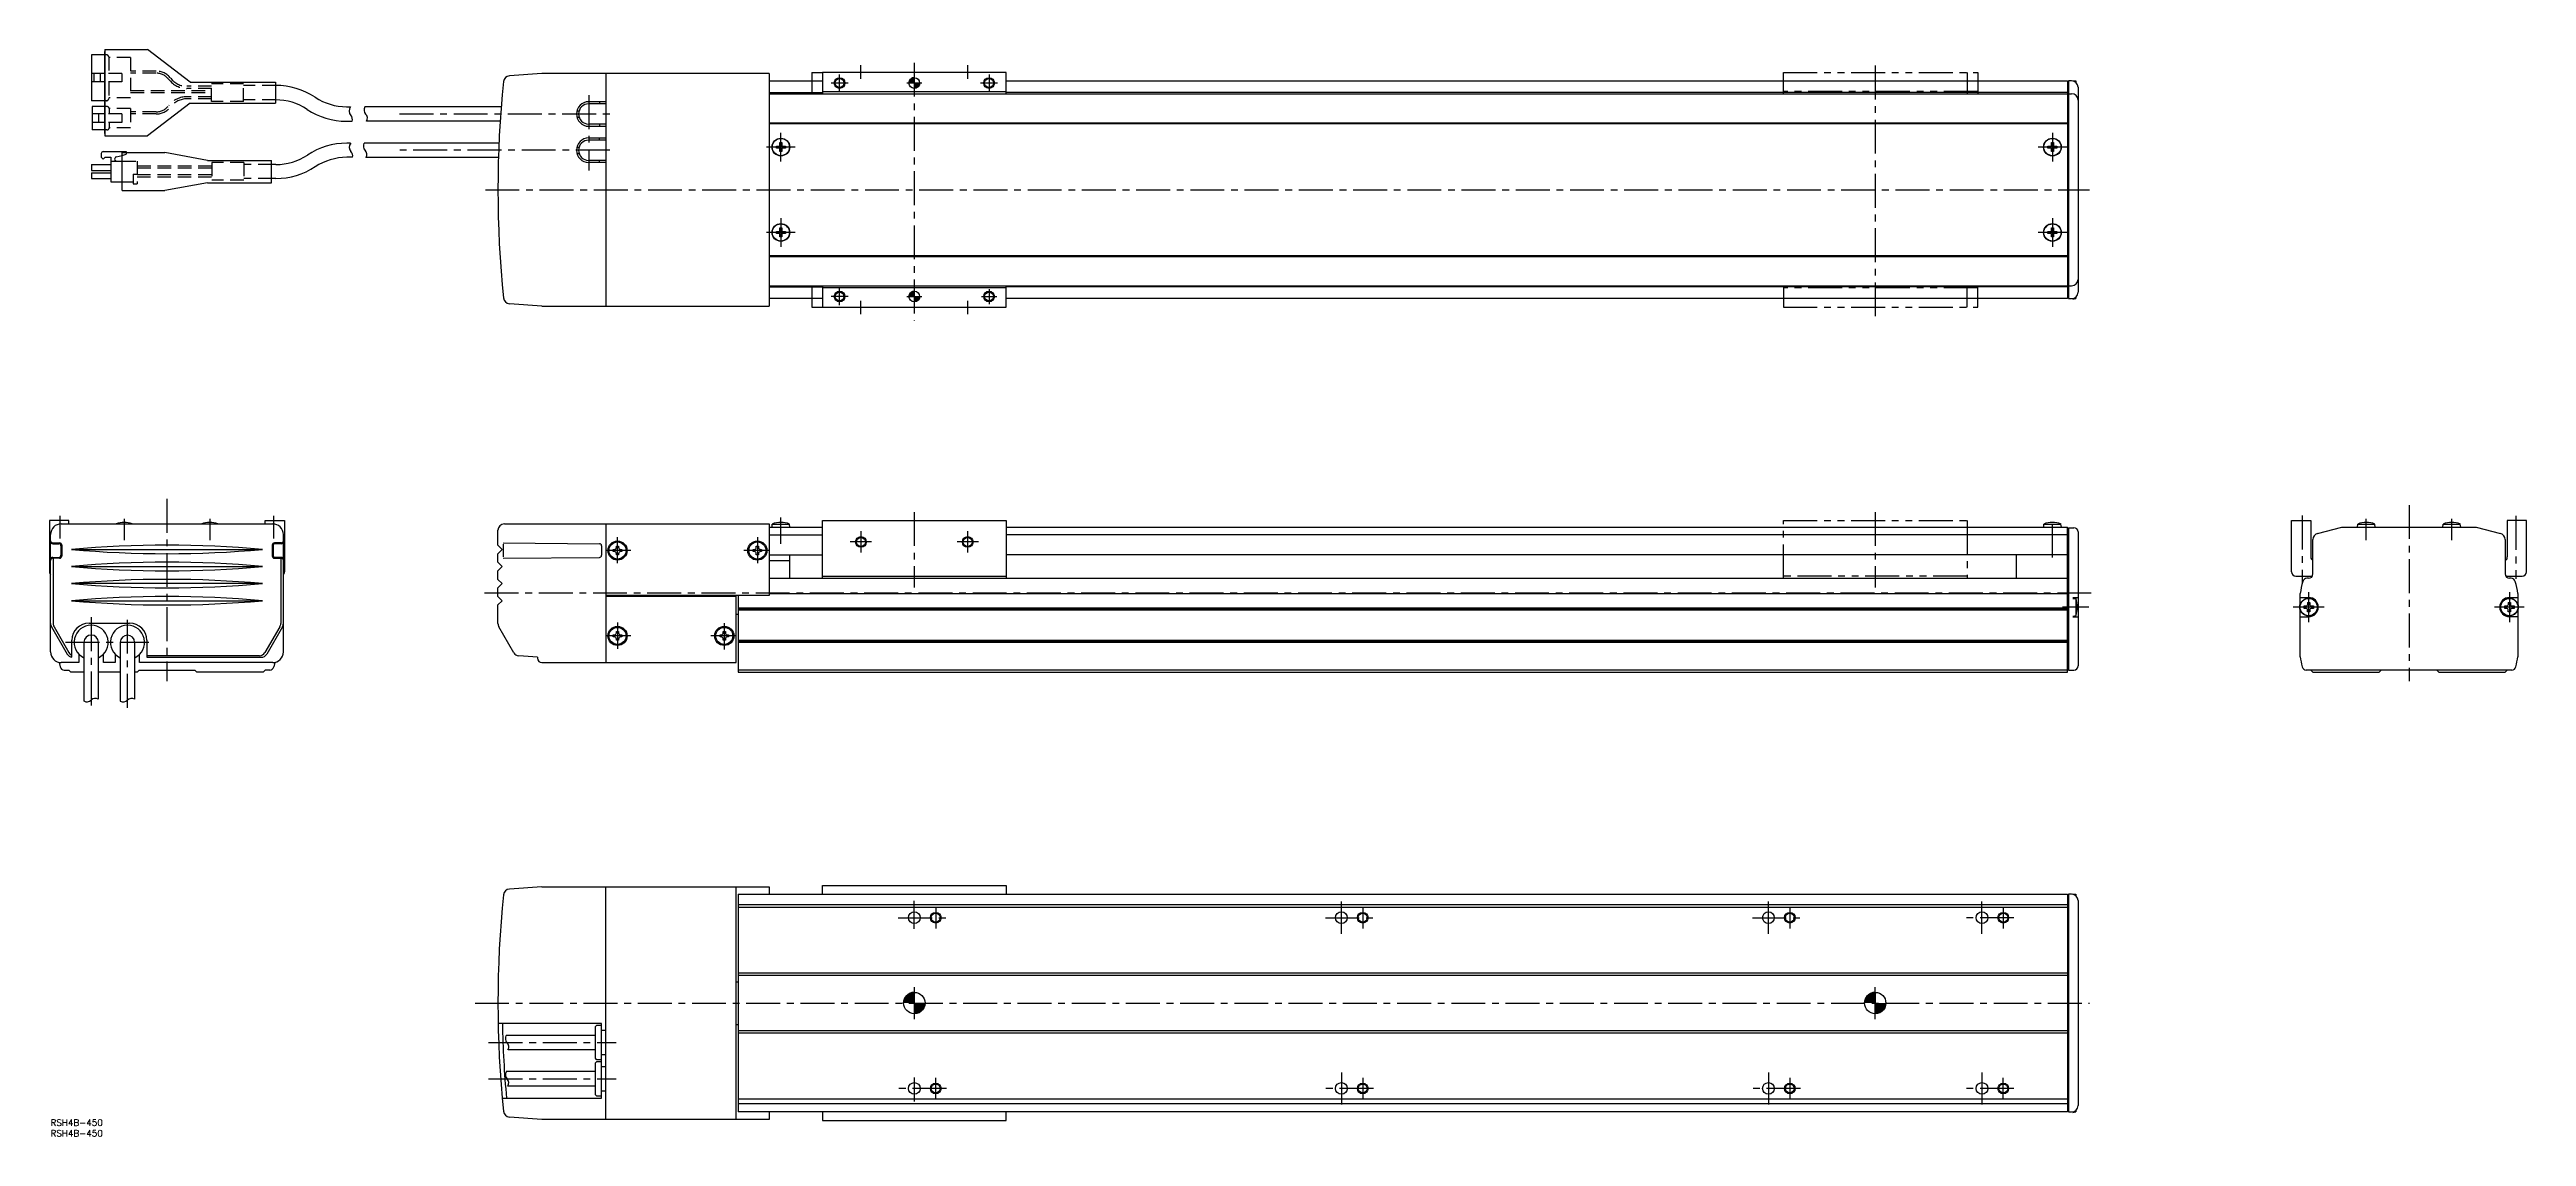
# Model space of a CAD drawing. Extents: x 0 to 1160, y -8 to 501.
import ezdxf

# ---------------------------------------------------------------- set-up
doc = ezdxf.new("R2010")
doc.units = 0
doc.header["$LTSCALE"] = 0.5
for name, pattern in [('CENTER', [50.8, 31.75, -6.35, 6.35, -6.35]), ('DASHED', [19.05, 12.7, -6.35]), ('PHANTOM', [63.5, 31.75, -6.35, 6.35, -6.35, 6.35, -6.35])]:
    doc.linetypes.add(name, pattern=pattern)
for name, color, linetype in [('MSM_CENTER', 1, 'CENTER'), ('MSM_CONTINUOUS', 7, 'CONTINUOUS'), ('MSM_DASHED', 4, 'DASHED'), ('MSM_IMAGINARY', 6, 'PHANTOM'), ('MSM_NARROW', 5, 'CONTINUOUS'), ('MSM_PART_NUMBER', 7, 'CONTINUOUS')]:
    doc.layers.add(name, color=color, linetype=linetype)
doc.styles.get("Standard").update_dxf_attribs({"font": 'txt.shx', "height": 3, "bigfont": 'bigfont.shx'})

# ---------------------------------------------------------------- blocks, each defined once
blk = doc.blocks.new('*U1')
at = {"layer": 'MSM_PART_NUMBER'}
blk.add_text('RSH4B-450', height=3, dxfattribs=at).set_placement((0, -3))
blk = doc.blocks.new('*U2')
at = {"layer": 'MSM_PART_NUMBER'}
blk.add_text('RSH4B-450', height=3, dxfattribs=at).set_placement((0, -8))
blk = doc.blocks.new('*U10')
at = {"layer": 'MSM_CONTINUOUS', "linetype": 'CONTINUOUS'}
for p, q in [((403, 487.5), (402.5, 487)), ((403.7, 487.9), (403, 487.5)), ((404.5, 488), (403.7, 487.9)), ((404.5, 487.9), (404.5, 488)), ((404.5, 487.9), (404.5, 487.5)), ((404.5, 487.5), (404.5, 487)), ((402.1, 486.3), (402, 485.5)), ((402.5, 487), (402.1, 486.3)), ((404.5, 487), (404.5, 486.3)), ((404.5, 486.3), (404.5, 485.5)), ((404.5, 485.5), (404.5, 484.7)), ((404.5, 484.7), (404.5, 484)), ((404.5, 484), (404.5, 483.5)), ((404.5, 483.5), (404.5, 483.1)), ((405.3, 483.1), (404.5, 483)), ((404.5, 483), (404.5, 483.1)), ((406, 483.5), (405.3, 483.1)), ((406.5, 484), (406, 483.5)), ((406.9, 484.7), (406.5, 484)), ((407, 485.5), (406.9, 484.7))]:
    blk.add_line(p, q, dxfattribs=at)
for points in [[(403, 487.5), (402.5, 487), (404.5, 487)], [(403.7, 487.9), (403, 487.5), (404.5, 487.5)], [(404.5, 488), (403.7, 487.9), (404.5, 487.9)], [(402.1, 486.3), (402, 485.5), (404.5, 485.5)], [(402.5, 487), (402.1, 486.3), (404.5, 486.3)], [(404.5, 485.5), (404.5, 484.7), (406.9, 484.7)], [(404.5, 484.7), (404.5, 484), (406.5, 484)], [(404.5, 484), (404.5, 483.5), (406, 483.5)], [(404.5, 483.5), (404.5, 483.1), (405.3, 483.1)]]:
    blk.add_solid(points, dxfattribs=at)
at = {"layer": 'MSM_CONTINUOUS', "linetype": 'CONTINUOUS', "extrusion": (0, 0, -1)}
for points in [[(-403, 487.5), (-404.5, 487.5), (-404.5, 487)], [(-403.7, 487.9), (-404.5, 487.9), (-404.5, 487.5)], [(-402.1, 486.3), (-404.5, 486.3), (-404.5, 485.5)], [(-402.5, 487), (-404.5, 487), (-404.5, 486.3)], [(-404.5, 485.5), (-407, 485.5), (-406.9, 484.7)], [(-404.5, 484.7), (-406.9, 484.7), (-406.5, 484)], [(-404.5, 484), (-406.5, 484), (-406, 483.5)], [(-404.5, 483.5), (-406, 483.5), (-405.3, 483.1)], [(-404.5, 483.1), (-405.3, 483.1), (-404.5, 483)]]:
    blk.add_solid(points, dxfattribs=at)
blk = doc.blocks.new('*U11')
at = {"layer": 'MSM_CONTINUOUS', "linetype": 'CONTINUOUS'}
for p, q in [((402.1, 386.3), (402, 385.5)), ((402.5, 387), (402.1, 386.3)), ((403, 387.5), (402.5, 387)), ((403.7, 387.9), (403, 387.5)), ((404.5, 388), (403.7, 387.9)), ((404.5, 387.9), (404.5, 388)), ((404.5, 387.9), (404.5, 387.5)), ((404.5, 387.5), (404.5, 387)), ((404.5, 387), (404.5, 386.3)), ((404.5, 386.3), (404.5, 385.5)), ((404.5, 385.5), (404.5, 384.7)), ((404.5, 384.7), (404.5, 384)), ((404.5, 384), (404.5, 383.5)), ((404.5, 383.5), (404.5, 383.1)), ((405.3, 383.1), (404.5, 383)), ((404.5, 383), (404.5, 383.1)), ((406, 383.5), (405.3, 383.1)), ((406.5, 384), (406, 383.5)), ((406.9, 384.7), (406.5, 384)), ((407, 385.5), (406.9, 384.7))]:
    blk.add_line(p, q, dxfattribs=at)
for points in [[(402.1, 386.3), (402, 385.5), (404.5, 385.5)], [(402.5, 387), (402.1, 386.3), (404.5, 386.3)], [(403, 387.5), (402.5, 387), (404.5, 387)], [(403.7, 387.9), (403, 387.5), (404.5, 387.5)], [(404.5, 388), (403.7, 387.9), (404.5, 387.9)], [(404.5, 385.5), (404.5, 384.7), (406.9, 384.7)], [(404.5, 384.7), (404.5, 384), (406.5, 384)], [(404.5, 384), (404.5, 383.5), (406, 383.5)], [(404.5, 383.5), (404.5, 383.1), (405.3, 383.1)]]:
    blk.add_solid(points, dxfattribs=at)
at = {"layer": 'MSM_CONTINUOUS', "linetype": 'CONTINUOUS', "extrusion": (0, 0, -1)}
for points in [[(-402.1, 386.3), (-404.5, 386.3), (-404.5, 385.5)], [(-402.5, 387), (-404.5, 387), (-404.5, 386.3)], [(-403, 387.5), (-404.5, 387.5), (-404.5, 387)], [(-403.7, 387.9), (-404.5, 387.9), (-404.5, 387.5)], [(-404.5, 385.5), (-407, 385.5), (-406.9, 384.7)], [(-404.5, 384.7), (-406.9, 384.7), (-406.5, 384)], [(-404.5, 384), (-406.5, 384), (-406, 383.5)], [(-404.5, 383.5), (-406, 383.5), (-405.3, 383.1)], [(-404.5, 383.1), (-405.3, 383.1), (-404.5, 383)]]:
    blk.add_solid(points, dxfattribs=at)
blk = doc.blocks.new('*U12')
at = {"layer": 'MSM_CONTINUOUS', "linetype": 'CONTINUOUS'}
for p, q in [((401.4, 58.4), (400.6, 57.6)), ((402.3, 59), (401.4, 58.4)), ((403.4, 59.4), (402.3, 59)), ((404.5, 59.5), (403.4, 59.4)), ((404.5, 59.4), (404.5, 59.5)), ((404.5, 59.4), (404.5, 59)), ((404.5, 59), (404.5, 58.4)), ((404.5, 58.4), (404.5, 57.6)), ((399.6, 55.6), (399.5, 54.5)), ((400, 56.7), (399.6, 55.6)), ((400.6, 57.6), (400, 56.7)), ((404.5, 57.6), (404.5, 56.7)), ((404.5, 56.7), (404.5, 55.6)), ((404.5, 55.6), (404.5, 54.5)), ((404.5, 54.5), (404.5, 53.4)), ((404.5, 53.4), (404.5, 52.3)), ((404.5, 52.3), (404.5, 51.4)), ((404.5, 51.4), (404.5, 50.6)), ((404.5, 50.6), (404.5, 50)), ((404.5, 50), (404.5, 49.6)), ((405.6, 49.6), (404.5, 49.5)), ((404.5, 49.5), (404.5, 49.6)), ((406.7, 50), (405.6, 49.6)), ((407.6, 50.6), (406.7, 50)), ((408.4, 51.4), (407.6, 50.6)), ((409, 52.3), (408.4, 51.4)), ((409.4, 53.4), (409, 52.3)), ((409.5, 54.5), (409.4, 53.4))]:
    blk.add_line(p, q, dxfattribs=at)
for points in [[(401.4, 58.4), (400.6, 57.6), (404.5, 57.6)], [(402.3, 59), (401.4, 58.4), (404.5, 58.4)], [(403.4, 59.4), (402.3, 59), (404.5, 59)], [(404.5, 59.5), (403.4, 59.4), (404.5, 59.4)], [(399.6, 55.6), (399.5, 54.5), (404.5, 54.5)], [(400, 56.7), (399.6, 55.6), (404.5, 55.6)], [(400.6, 57.6), (400, 56.7), (404.5, 56.7)], [(404.5, 54.5), (404.5, 53.4), (409.4, 53.4)], [(404.5, 53.4), (404.5, 52.3), (409, 52.3)], [(404.5, 52.3), (404.5, 51.4), (408.4, 51.4)], [(404.5, 51.4), (404.5, 50.6), (407.6, 50.6)], [(404.5, 50.6), (404.5, 50), (406.7, 50)], [(404.5, 50), (404.5, 49.6), (405.6, 49.6)]]:
    blk.add_solid(points, dxfattribs=at)
at = {"layer": 'MSM_CONTINUOUS', "linetype": 'CONTINUOUS', "extrusion": (0, 0, -1)}
for points in [[(-401.4, 58.4), (-404.5, 58.4), (-404.5, 57.6)], [(-402.3, 59), (-404.5, 59), (-404.5, 58.4)], [(-403.4, 59.4), (-404.5, 59.4), (-404.5, 59)], [(-399.6, 55.6), (-404.5, 55.6), (-404.5, 54.5)], [(-400, 56.7), (-404.5, 56.7), (-404.5, 55.6)], [(-400.6, 57.6), (-404.5, 57.6), (-404.5, 56.7)], [(-404.5, 54.5), (-409.5, 54.5), (-409.4, 53.4)], [(-404.5, 53.4), (-409.4, 53.4), (-409, 52.3)], [(-404.5, 52.3), (-409, 52.3), (-408.4, 51.4)], [(-404.5, 51.4), (-408.4, 51.4), (-407.6, 50.6)], [(-404.5, 50.6), (-407.6, 50.6), (-406.7, 50)], [(-404.5, 50), (-406.7, 50), (-405.6, 49.6)], [(-404.5, 49.6), (-405.6, 49.6), (-404.5, 49.5)]]:
    blk.add_solid(points, dxfattribs=at)
blk = doc.blocks.new('*U13')
at = {"layer": 'MSM_CONTINUOUS', "linetype": 'CONTINUOUS'}
for p, q in [((851.4, 58.4), (850.6, 57.6)), ((852.3, 59), (851.4, 58.4)), ((853.4, 59.4), (852.3, 59)), ((854.5, 59.5), (853.4, 59.4)), ((854.5, 59.4), (854.5, 59.5)), ((854.5, 59.4), (854.5, 59)), ((854.5, 59), (854.5, 58.4)), ((854.5, 58.4), (854.5, 57.6)), ((849.6, 55.6), (849.5, 54.5)), ((850, 56.7), (849.6, 55.6)), ((850.6, 57.6), (850, 56.7)), ((854.5, 57.6), (854.5, 56.7)), ((854.5, 56.7), (854.5, 55.6)), ((854.5, 55.6), (854.5, 54.5)), ((854.5, 54.5), (854.5, 53.4)), ((854.5, 53.4), (854.5, 52.3)), ((854.5, 52.3), (854.5, 51.4)), ((854.5, 51.4), (854.5, 50.6)), ((854.5, 50.6), (854.5, 50)), ((854.5, 50), (854.5, 49.6)), ((855.6, 49.6), (854.5, 49.5)), ((854.5, 49.5), (854.5, 49.6)), ((856.7, 50), (855.6, 49.6)), ((857.6, 50.6), (856.7, 50)), ((858.4, 51.4), (857.6, 50.6)), ((859, 52.3), (858.4, 51.4)), ((859.4, 53.4), (859, 52.3)), ((859.5, 54.5), (859.4, 53.4))]:
    blk.add_line(p, q, dxfattribs=at)
for points in [[(851.4, 58.4), (850.6, 57.6), (854.5, 57.6)], [(852.3, 59), (851.4, 58.4), (854.5, 58.4)], [(853.4, 59.4), (852.3, 59), (854.5, 59)], [(854.5, 59.5), (853.4, 59.4), (854.5, 59.4)], [(849.6, 55.6), (849.5, 54.5), (854.5, 54.5)], [(850, 56.7), (849.6, 55.6), (854.5, 55.6)], [(850.6, 57.6), (850, 56.7), (854.5, 56.7)], [(854.5, 54.5), (854.5, 53.4), (859.4, 53.4)], [(854.5, 53.4), (854.5, 52.3), (859, 52.3)], [(854.5, 52.3), (854.5, 51.4), (858.4, 51.4)], [(854.5, 51.4), (854.5, 50.6), (857.6, 50.6)], [(854.5, 50.6), (854.5, 50), (856.7, 50)], [(854.5, 50), (854.5, 49.6), (855.6, 49.6)]]:
    blk.add_solid(points, dxfattribs=at)
at = {"layer": 'MSM_CONTINUOUS', "linetype": 'CONTINUOUS', "extrusion": (0, 0, -1)}
for points in [[(-851.4, 58.4), (-854.5, 58.4), (-854.5, 57.6)], [(-852.3, 59), (-854.5, 59), (-854.5, 58.4)], [(-853.4, 59.4), (-854.5, 59.4), (-854.5, 59)], [(-849.6, 55.6), (-854.5, 55.6), (-854.5, 54.5)], [(-850, 56.7), (-854.5, 56.7), (-854.5, 55.6)], [(-850.6, 57.6), (-854.5, 57.6), (-854.5, 56.7)], [(-854.5, 54.5), (-859.5, 54.5), (-859.4, 53.4)], [(-854.5, 53.4), (-859.4, 53.4), (-859, 52.3)], [(-854.5, 52.3), (-859, 52.3), (-858.4, 51.4)], [(-854.5, 51.4), (-858.4, 51.4), (-857.6, 50.6)], [(-854.5, 50.6), (-857.6, 50.6), (-856.7, 50)], [(-854.5, 50), (-856.7, 50), (-855.6, 49.6)], [(-854.5, 49.6), (-855.6, 49.6), (-854.5, 49.5)]]:
    blk.add_solid(points, dxfattribs=at)

msp = doc.modelspace()

# ---------------------------------------------------------------- linework, layer by layer
at = {"layer": 'MSM_CENTER'}
for p, q in [((369.5, 481.5), (369.5, 489.5)), ((379.5, 487.5), (379.5, 493.8)), ((404.5, 495), (404.5, 374.2)), ((429.5, 487.5), (429.5, 493.8)), ((439.5, 489.5), (439.5, 481.5)), ((854.5, 493.7), (854.5, 374.2)), ((252, 479.8), (252, 444.6)), ((373.5, 485.5), (365.5, 485.5)), ((408, 485.5), (401, 485.5)), ((443.5, 485.5), (435.5, 485.5)), ((163.4, 471), (261.9, 471)), ((261.9, 454), (163.1, 454)), ((348.7, 455.5), (335.3, 455.5)), ((342, 448.8), (342, 462.2)), ((944.2, 455.5), (930.8, 455.5)), ((937.5, 462.2), (937.5, 448.8)), ((203.6, 435.5), (954.9, 435.5)), ((342, 422.2), (342, 408.8)), ((937.5, 422.2), (937.5, 408.8)), ((348.7, 415.5), (335.3, 415.5)), ((944.2, 415.5), (930.8, 415.5)), ((373.5, 385.5), (365.5, 385.5)), ((369.5, 381.5), (369.5, 389.5)), ((379.5, 377.2), (379.5, 383.5)), ((401, 385.5), (408, 385.5)), ((429.5, 377.2), (429.5, 383.5)), ((436, 385.5), (443.1, 385.5)), ((439.5, 389), (439.5, 381.9)), ((54.5, 290.7), (54.5, 205.3)), ((4.5, 272.2), (4.5, 282.8)), ((34.5, 281.4), (34.5, 271.4)), ((74.5, 281.4), (74.5, 271.4)), ((104.5, 272.2), (104.5, 282.8)), ((342, 269.7), (342, 281.9)), ((404.5, 284.5), (404.5, 249.2)), ((854.5, 284.5), (854.5, 249.1)), ((937.5, 263.2), (937.5, 279.4)), ((1054.5, 282.9), (1054.5, 251.3)), ((1084.5, 271.4), (1084.5, 281.4)), ((1104.5, 287.8), (1104.5, 205.3)), ((1124.5, 271.4), (1124.5, 281.4)), ((1154.5, 282.7), (1154.5, 253.2)), ((265.5, 260.5), (265.5, 272.8)), ((331, 272.8), (331, 260.5)), ((384.5, 270.5), (374.5, 270.5)), ((379.5, 275.5), (379.5, 265.5)), ((434.5, 270.5), (424.5, 270.5)), ((429.5, 265.5), (429.5, 275.5)), ((271.8, 266.5), (259.9, 266.5)), ((336.6, 266.5), (324.7, 266.5)), ((955.7, 246.5), (201, 246.5)), ((1057.5, 247), (1057.5, 233)), ((1151.5, 247), (1151.5, 233)), ((19, 235.2), (19, 192.8)), ((36, 192.8), (36, 235.2)), ((265.5, 232.8), (265.5, 220.5)), ((315.5, 232.5), (315.5, 220.2)), ((954.6, 240), (942.2, 240)), ((1064.7, 240), (1050.3, 240)), ((1158.5, 240), (1144.5, 240)), ((7, 223.5), (46, 223.5)), ((271.8, 226.5), (259.9, 226.5)), ((321.1, 226.5), (309.2, 226.5)), ((397, 94.5), (419.5, 94.5)), ((404.5, 89.3), (404.5, 102.4)), ((414.5, 99.5), (414.5, 89.5)), ((597, 94.5), (619.5, 94.5)), ((604.5, 87), (604.5, 102)), ((614.5, 99.5), (614.5, 89.5)), ((797, 94.5), (819.5, 94.5)), ((804.5, 87), (804.5, 102)), ((814.5, 99.5), (814.5, 89.5)), ((919.5, 94.5), (897, 94.5)), ((904.5, 87), (904.5, 102)), ((914.5, 99.5), (914.5, 89.5)), ((404.5, 62), (404.5, 47)), ((854.5, 47), (854.5, 62)), ((198.8, 54.5), (954.9, 54.5)), ((205.1, 36), (264.9, 36)), ((205.1, 19), (264.9, 19)), ((419.5, 14.5), (397, 14.5)), ((404.5, 19.7), (404.5, 8.4)), ((414.5, 9.5), (414.5, 19.5)), ((619.5, 14.5), (597, 14.5)), ((604.5, 22), (604.5, 7)), ((614.5, 19.5), (614.5, 9.5)), ((819.5, 14.5), (797, 14.5)), ((804.5, 22), (804.5, 7)), ((814.5, 19.5), (814.5, 9.5)), ((919.5, 14.5), (897, 14.5)), ((904.5, 22), (904.5, 7)), ((914.5, 9.5), (914.5, 19.5))]:
    msp.add_line(p, q, dxfattribs=at)
at = {"layer": 'MSM_CONTINUOUS'}
for p, q in [((25.4, 501.2), (45.4, 501.2)), ((25.4, 501.2), (25.4, 460.8)), ((25.4, 461.8), (25.4, 500.2)), ((65.4, 485.9), (45.4, 501.2)), ((25.4, 498.7), (19.2, 498.7)), ((19.2, 498.7), (19.2, 477.2)), ((25.4, 490), (19.2, 490)), ((20.2, 490), (20.2, 486)), ((23.2, 490), (23.2, 486)), ((230, 490), (214.9, 488.9)), ((336.5, 490), (230, 490)), ((260, 490), (260, 381)), ((336.5, 490), (336.5, 381)), ((447.5, 490.5), (361.5, 490.5)), ((361.5, 490.5), (361.5, 480.5)), ((447.5, 480.5), (447.5, 490.5)), ((25.4, 486), (19.2, 486)), ((25.4, 477.2), (19.2, 477.2)), ((65.4, 476), (45.4, 460.8)), ((65.4, 485.9), (105.4, 485.9)), ((65.4, 476), (105.4, 476)), ((105.4, 485.9), (105.4, 476)), ((260, 476.7), (252, 476.7)), ((260, 475.7), (252, 475.7)), ((257, 476.7), (257, 475.7)), ((336.5, 486.5), (361.5, 486.5)), ((336.5, 481), (361.5, 481)), ((336.5, 480.5), (944.5, 480.5)), ((361.5, 481.5), (447.5, 481.5)), ((447.5, 486.5), (944.5, 486.5)), ((944.5, 481), (447.5, 481)), ((944.5, 486.5), (944.5, 384.5)), ((944.5, 486), (945, 486)), ((945, 480), (944.5, 480)), ((946.5, 486.5), (945, 486.5)), ((945, 486.5), (945, 384.5)), ((945, 480.5), (946.5, 480.5)), ((947, 486.6), (948.4, 486.5)), ((947, 486.6), (947, 486.5)), ((948.4, 486.5), (948.4, 485.8)), ((949.5, 483.5), (949.5, 387.5)), ((19.4, 474.5), (19.4, 463.5)), ((25.4, 474.5), (19.4, 474.5)), ((25.4, 471), (19.4, 471)), ((25.4, 467), (19.4, 467)), ((22.4, 471), (22.4, 467)), ((138.4, 467.6), (141.3, 467.6)), ((138.6, 474.4), (140.5, 474.4)), ((211.1, 474.4), (147.1, 474.4)), ((210.5, 467.6), (148, 467.6)), ((246.4, 472.5), (247.5, 472.5)), ((246.4, 469.5), (247.5, 469.5)), ((260, 466.2), (252, 466.2)), ((260, 465.2), (252, 465.2)), ((257, 466.2), (257, 465.2)), ((944.5, 466.7), (336.5, 466.7)), ((336.5, 466.5), (944.5, 466.5)), ((25.4, 463.5), (19.4, 463.5)), ((23.7, 452.5), (23.7, 450.7)), ((24.6, 453.4), (35.4, 453.4)), ((25.4, 460.8), (45.4, 460.8)), ((33.5, 453), (38.6, 453)), ((33.5, 435.1), (33.5, 453)), ((35.4, 453.4), (35.4, 453)), ((38.6, 453), (53.5, 453)), ((73.5, 449.2), (53.5, 453)), ((140.5, 457.3), (138.7, 457.3)), ((210, 457.3), (146.8, 457.3)), ((246.4, 455.5), (247.5, 455.5)), ((246.4, 452.5), (247.5, 452.5)), ((260, 459.7), (252, 459.7)), ((260, 458.7), (252, 458.7)), ((257, 458.7), (257, 459.7)), ((339.9, 456), (341.5, 456)), ((339.9, 455), (339.9, 456)), ((341.5, 455), (339.9, 455)), ((341.5, 456), (341.5, 457.6)), ((341.5, 457.6), (342.5, 457.6)), ((341.5, 453.4), (341.5, 455)), ((342.5, 453.4), (341.5, 453.4)), ((342.5, 457.6), (342.5, 456)), ((342.5, 456), (344.1, 456)), ((344.1, 455), (342.5, 455)), ((342.5, 455), (342.5, 453.4)), ((344.1, 456), (344.1, 455)), ((935.4, 456), (937, 456)), ((935.4, 455), (935.4, 456)), ((937, 455), (935.4, 455)), ((937, 456), (937, 457.6)), ((937, 457.6), (938, 457.6)), ((937, 453.4), (937, 455)), ((938, 453.4), (937, 453.4)), ((938, 457.6), (938, 456)), ((938, 456), (939.6, 456)), ((939.6, 455), (938, 455)), ((938, 455), (938, 453.4)), ((939.6, 456), (939.6, 455)), ((19.2, 447.3), (19.2, 444.6)), ((19.2, 447.3), (28.2, 447.3)), ((19.2, 444.6), (28.2, 444.6)), ((19.2, 443.5), (28.2, 443.5)), ((19.2, 443.5), (19.2, 440.8)), ((19.2, 440.8), (28.2, 440.8)), ((24.6, 449.8), (23.7, 450.7)), ((24.6, 449.8), (25.5, 450.7)), ((25.5, 450.7), (28.2, 450.7)), ((28.2, 450.7), (28.2, 439.2)), ((28.2, 448.9), (33.5, 448.9)), ((30.7, 450.9), (33.5, 451.6)), ((73.5, 449.2), (103.5, 449.2)), ((103.5, 438.8), (103.5, 449.2)), ((105.5, 447.4), (103.5, 447.4)), ((141.4, 450.7), (138.7, 450.7)), ((209.7, 450.6), (147.7, 450.6)), ((260, 449.2), (252, 449.2)), ((260, 448.2), (252, 448.2)), ((257, 448.2), (257, 449.2)), ((28.2, 439.2), (33.5, 439.2)), ((33.5, 435.1), (53.5, 435.1)), ((73.5, 438.8), (53.5, 435.1)), ((73.5, 438.8), (103.5, 438.8)), ((105.5, 440.8), (103.5, 440.8)), ((339.9, 416), (341.5, 416)), ((339.9, 415), (339.9, 416)), ((341.5, 415), (339.9, 415)), ((341.5, 416), (341.5, 417.6)), ((341.5, 417.6), (342.5, 417.6)), ((341.5, 413.4), (341.5, 415)), ((342.5, 413.4), (341.5, 413.4)), ((342.5, 417.6), (342.5, 416)), ((342.5, 416), (344.1, 416)), ((344.1, 415), (342.5, 415)), ((342.5, 415), (342.5, 413.4)), ((344.1, 416), (344.1, 415)), ((935.4, 416), (937, 416)), ((935.4, 415), (935.4, 416)), ((937, 415), (935.4, 415)), ((937, 416), (937, 417.6)), ((937, 417.6), (938, 417.6)), ((937, 413.4), (937, 415)), ((938, 413.4), (937, 413.4)), ((938, 417.6), (938, 416)), ((938, 416), (939.6, 416)), ((939.6, 415), (938, 415)), ((938, 415), (938, 413.4)), ((939.6, 416), (939.6, 415)), ((944.5, 404.5), (336.5, 404.5)), ((336.5, 404.3), (944.5, 404.3)), ((336.5, 390.5), (944.5, 390.5)), ((336.5, 390), (361.5, 390)), ((361.5, 384.5), (336.5, 384.5)), ((361.5, 390.5), (361.5, 380.5)), ((447.5, 389.5), (361.5, 389.5)), ((447.5, 380.5), (447.5, 390.5)), ((944.5, 390), (447.5, 390)), ((944.5, 384.5), (447.5, 384.5)), ((945, 391), (944.5, 391)), ((945, 385), (944.5, 385)), ((945, 390.5), (946.5, 390.5)), ((945, 384.5), (946.5, 384.5)), ((947, 384.3), (948.4, 384.5)), ((947, 384.5), (947, 384.3)), ((948.4, 385.2), (948.4, 384.5)), ((230, 381), (214.9, 382.1)), ((230, 381), (336.5, 381)), ((361.5, 380.5), (447.5, 380.5)), ((8.5, 280.5), (-0.5, 280.5)), ((-0.5, 280.5), (-0.5, 256.5)), ((5, 279), (104, 279)), ((8.5, 279), (8.5, 280.5)), ((100.5, 279), (100.5, 280.5)), ((100.5, 280.5), (109.5, 280.5)), ((109.5, 280.5), (109.5, 256.5)), ((212.5, 279), (336.5, 279)), ((260, 279), (260, 214)), ((336.5, 279), (336.5, 245.5)), ((337.9, 277.5), (338, 278.9)), ((338, 278.9), (346, 278.9)), ((346.2, 277.5), (346, 278.9)), ((361.5, 253.5), (361.5, 280.5)), ((361.5, 280.5), (447.5, 280.5)), ((447.5, 280.5), (447.5, 253.5)), ((933.4, 277.5), (933.5, 278.9)), ((933.5, 278.9), (941.5, 278.9)), ((941.7, 277.5), (941.5, 278.9)), ((1049.5, 256.5), (1049.5, 280.5)), ((1049.5, 280.5), (1058.5, 280.5)), ((1058.5, 280.5), (1058.5, 263.5)), ((1080.4, 277.5), (1080.5, 278.9)), ((1080.5, 278.9), (1088.5, 278.9)), ((1088.7, 277.5), (1088.5, 278.9)), ((1120.4, 277.5), (1120.5, 278.9)), ((1120.5, 278.9), (1128.5, 278.9)), ((1128.7, 277.5), (1128.5, 278.9)), ((1159.5, 280.5), (1150.5, 280.5)), ((1150.5, 280.5), (1150.5, 263.5)), ((1159.5, 256.5), (1159.5, 280.5)), ((0, 219), (0, 274)), ((1, 270.1), (4.2, 270.1)), ((1, 269.7), (3.8, 269.7)), ((4.8, 268.7), (4.8, 264.3)), ((5.2, 269.1), (5.2, 263.9)), ((9.8, 267), (99.2, 267)), ((103.8, 269.1), (103.8, 263.9)), ((104.2, 268.7), (104.2, 264.3)), ((108, 270.1), (104.8, 270.1)), ((108, 269.7), (105.2, 269.7)), ((109, 219), (109, 274)), ((209.5, 269), (209.5, 276)), ((211.5, 267), (209.5, 269)), ((209.5, 265), (211.5, 267)), ((211.9, 270.1), (257, 269.7)), ((258, 268.7), (258, 264.3)), ((263.5, 266), (263.5, 267)), ((263.5, 267), (264, 267)), ((265, 268), (265, 268.5)), ((265, 268.5), (266, 268.5)), ((266, 268.5), (266, 268)), ((267, 267), (267.5, 267)), ((267.5, 267), (267.5, 266)), ((329, 266), (329, 267)), ((329, 267), (329.5, 267)), ((330.5, 268), (330.5, 268.5)), ((330.5, 268.5), (331.5, 268.5)), ((331.5, 268.5), (331.5, 268)), ((332.5, 267), (333, 267)), ((333, 267), (333, 266)), ((336.5, 277.5), (361.5, 277.5)), ((336.5, 273.8), (361.5, 273.8)), ((447.5, 277.5), (944.5, 277.5)), ((944.5, 273.8), (447.5, 273.8)), ((944.5, 209.5), (944.5, 277.5)), ((944.5, 276.7), (945, 276.7)), ((945, 277.2), (945, 210.5)), ((945, 277.2), (947.5, 277.2)), ((949.5, 275.2), (949.5, 212.5)), ((1059.5, 255.5), (1059.5, 271.6)), ((1061.7, 274.5), (1073, 277.5)), ((1073, 277.5), (1136, 277.5)), ((1136, 277.5), (1147.3, 274.5)), ((1149.5, 271.6), (1149.5, 255.5)), ((1, 263.3), (3.8, 263.3)), ((4.2, 262.9), (1, 262.9)), ((1.2, 262.9), (1.2, 232.3)), ((9.8, 259), (99.2, 259)), ((104.8, 262.9), (108, 262.9)), ((108, 263.3), (105.2, 263.3)), ((107.8, 262.9), (107.8, 232.3)), ((209.5, 261), (209.5, 265)), ((211.5, 259), (209.5, 261)), ((209.5, 257), (211.5, 259)), ((209.5, 253), (209.5, 257)), ((211.9, 262.9), (257, 263.3)), ((264, 266), (263.5, 266)), ((265, 264.5), (265, 265)), ((266, 264.5), (265, 264.5)), ((266, 265), (266, 264.5)), ((267.5, 266), (267, 266)), ((329.5, 266), (329, 266)), ((330.5, 264.5), (330.5, 265)), ((331.5, 264.5), (330.5, 264.5)), ((331.5, 265), (331.5, 264.5)), ((333, 266), (332.5, 266)), ((336.5, 264.5), (361.5, 264.5)), ((336.5, 261.9), (346, 261.9)), ((346, 264.5), (346, 253.5)), ((944.5, 264.5), (447.5, 264.5)), ((920.5, 264.5), (920.5, 253.5)), ((99.2, 251), (9.8, 251)), ((211.5, 251), (209.5, 253)), ((209.5, 249), (211.5, 251)), ((209.5, 245), (209.5, 249)), ((211.5, 243), (209.5, 245)), ((336.5, 245.5), (260, 245.5)), ((321, 245), (260, 245)), ((321, 214), (321, 245.5)), ((322, 245.5), (322, 209.5)), ((336.5, 253.5), (944.5, 253.5)), ((336.5, 246.3), (944.5, 246.3)), ((361.5, 254.5), (447.5, 254.5)), ((947, 244.5), (949.5, 244.5)), ((947, 244.1), (948.4, 244)), ((948.4, 244), (948.4, 236)), ((1051.5, 254.5), (1059.2, 254.5)), ((1053.5, 216.7), (1053.5, 246.3)), ((1053.5, 244.5), (1057.5, 244.5)), ((1057.5, 253.5), (1056.7, 253.5)), ((1149.8, 254.5), (1157.5, 254.5)), ((1152.3, 253.5), (1151.5, 253.5)), ((1151.5, 244.5), (1155.5, 244.5)), ((1155.5, 246.3), (1155.5, 216.7)), ((9.8, 243), (99.2, 243)), ((18, 232.5), (37, 232.5)), ((209.5, 241), (211.5, 243)), ((209.5, 232.3), (209.5, 241)), ((322, 236.5), (321, 236.5)), ((944.5, 239.5), (322, 239.5)), ((322, 239), (944.5, 239)), ((944.5, 238.5), (322, 238.5)), ((947, 235.8), (948.4, 236)), ((947, 235.5), (949.5, 235.5)), ((1053.5, 235.5), (1057.5, 235.5)), ((1055.4, 239.4), (1055.4, 240.6)), ((1055.4, 240.6), (1056.5, 240.6)), ((1056.5, 239.4), (1055.4, 239.4)), ((1057, 242.1), (1057, 241.1)), ((1057, 242.1), (1058.1, 242.1)), ((1057, 237.8), (1057, 238.9)), ((1058.1, 237.8), (1057, 237.8)), ((1058.1, 242.1), (1058.1, 241.1)), ((1058.1, 238.9), (1058.1, 237.8)), ((1058.6, 240.6), (1059.7, 240.6)), ((1059.7, 239.4), (1058.6, 239.4)), ((1059.7, 240.6), (1059.7, 239.4)), ((1149.4, 240.6), (1150.5, 240.6)), ((1149.4, 239.4), (1149.4, 240.6)), ((1150.5, 239.4), (1149.4, 239.4)), ((1151, 242.1), (1152.1, 242.1)), ((1151, 242.1), (1151, 241.1)), ((1151, 237.8), (1151, 238.9)), ((1152.1, 237.8), (1151, 237.8)), ((1155.5, 235.5), (1151.5, 235.5)), ((1152.1, 242.1), (1152.1, 241.1)), ((1152.1, 238.9), (1152.1, 237.8)), ((1152.6, 240.6), (1153.7, 240.6)), ((1153.7, 239.4), (1152.6, 239.4)), ((1153.7, 240.6), (1153.7, 239.4)), ((0.4, 230.8), (7.8, 218)), ((1.6, 230.8), (8.6, 218.7)), ((10, 216.5), (10, 224.5)), ((15.6, 223.5), (15.6, 196)), ((22.4, 196.9), (22.4, 223.5)), ((32.6, 223.5), (32.6, 196)), ((39.3, 223.5), (39.3, 196.9)), ((45, 224.5), (45, 216.5)), ((107.4, 230.8), (100.4, 218.7)), ((108.6, 230.8), (101.2, 218)), ((216.9, 218.6), (209.9, 230.8)), ((263.5, 226), (263.5, 227)), ((263.5, 227), (264, 227)), ((264, 226), (263.5, 226)), ((265, 228), (265, 228.5)), ((265, 228.5), (266, 228.5)), ((265, 224.5), (265, 225)), ((266, 224.5), (265, 224.5)), ((266, 228.5), (266, 228)), ((266, 225), (266, 224.5)), ((267, 227), (267.5, 227)), ((267.5, 226), (267, 226)), ((267.5, 227), (267.5, 226)), ((313.5, 226), (313.5, 227)), ((313.5, 227), (314, 227)), ((314, 226), (313.5, 226)), ((315, 228), (315, 228.5)), ((315, 228.5), (316, 228.5)), ((315, 224.5), (315, 225)), ((316, 224.5), (315, 224.5)), ((316, 228.5), (316, 228)), ((316, 225), (316, 224.5)), ((317, 227), (317.5, 227)), ((317.5, 226), (317, 226)), ((317.5, 227), (317.5, 226)), ((322, 224.5), (944.5, 224.5)), ((944.5, 224), (322, 224)), ((322, 223.5), (944.5, 223.5)), ((4, 214.1), (4.5, 212)), ((13.2, 214), (5, 214)), ((6.4, 210.5), (8.5, 210.5)), ((8.5, 210.5), (9.5, 209.5)), ((15.6, 209.5), (9.5, 209.5)), ((13.2, 217.9), (13.2, 214)), ((32.6, 209.5), (22.4, 209.5)), ((24.7, 214), (24.7, 217.9)), ((30.2, 214), (24.7, 214)), ((30.2, 217.9), (30.2, 214)), ((40.5, 209.5), (39.4, 209.5)), ((40.5, 209.5), (41.5, 210.5)), ((41.5, 210.5), (67.5, 210.5)), ((41.7, 214), (41.7, 217.9)), ((104, 214), (41.7, 214)), ((97.8, 217.2), (45, 217.2)), ((45, 216.5), (98.6, 216.5)), ((67.5, 210.5), (68.5, 209.5)), ((99.5, 209.5), (68.5, 209.5)), ((100.5, 210.5), (99.5, 209.5)), ((102.6, 210.5), (100.5, 210.5)), ((105, 214.1), (104.5, 212)), ((228, 216.5), (219.3, 217.1)), ((228, 216.5), (228, 216)), ((230, 214), (321, 214)), ((944.5, 210.5), (322, 210.5)), ((322, 209.5), (944.5, 209.5)), ((944.5, 211), (945, 211)), ((945, 210.5), (947.5, 210.5)), ((1152.6, 210.5), (1056.4, 210.5)), ((1058.5, 210.5), (1059.5, 209.5)), ((1059.5, 209.5), (1090.5, 209.5)), ((1090.5, 209.5), (1091.5, 210.5)), ((1117.5, 210.5), (1118.5, 209.5)), ((1118.5, 209.5), (1149.5, 209.5)), ((1149.5, 209.5), (1150.5, 210.5)), ((230, 109), (214.9, 107.9)), ((230, 109), (336.5, 109)), ((260, 0), (260, 109)), ((321, 0), (321, 109)), ((322, 105.5), (944.5, 105.5)), ((322, 105.5), (322, 3.5)), ((336.5, 109), (336.5, 105.5)), ((361.5, 105.5), (361.5, 109.5)), ((361.5, 109.5), (447.5, 109.5)), ((447.5, 109.5), (447.5, 105.5)), ((944.5, 105.5), (944.5, 3.5)), ((945, 105), (944.5, 105)), ((946.5, 105.5), (945, 105.5)), ((945, 105.5), (945, 3.5)), ((947, 105.6), (948.4, 105.5)), ((947, 105.6), (947, 105.5)), ((948.4, 105.5), (948.4, 104.8)), ((944.5, 100.5), (322, 100.5)), ((322, 99.5), (944.5, 99.5)), ((949.5, 102.5), (949.5, 6.5)), ((321, 64.5), (322, 64.5)), ((944.5, 68.5), (322, 68.5)), ((322, 67.5), (944.5, 67.5)), ((258, 45), (209.6, 45)), ((255, 39.3), (213.3, 39.3)), ((255, 43), (255, 29)), ((258, 44), (256, 44)), ((258, 10), (258, 45)), ((260, 41.7), (258, 41.7)), ((321, 44.5), (322, 44.5)), ((944.5, 41.5), (322, 41.5)), ((322, 40.5), (944.5, 40.5)), ((255, 32.6), (214.3, 32.6)), ((255, 26), (255, 12)), ((256, 28), (258, 28)), ((258, 27), (256, 27)), ((260, 30.2), (258, 30.2)), ((260, 24.7), (258, 24.7)), ((255, 22.4), (213.3, 22.4)), ((255, 15.6), (214.2, 15.6)), ((260, 13.2), (258, 13.2)), ((211.5, 10), (258, 10)), ((230, 0), (214.9, 1.1)), ((336.5, 0), (230, 0)), ((256, 11), (258, 11)), ((944.5, 9.5), (322, 9.5)), ((322, 7.5), (944.5, 7.5)), ((944.5, 3.5), (322, 3.5)), ((336.5, 3.5), (336.5, 0)), ((361.5, 3.5), (361.5, -0.5)), ((447.5, -0.5), (447.5, 3.5)), ((945, 4), (944.5, 4)), ((945, 3.5), (946.5, 3.5)), ((947, 3.3), (948.4, 3.5)), ((947, 3.5), (947, 3.3)), ((948.4, 4.2), (948.4, 3.5)), ((361.5, -0.5), (447.5, -0.5))]:
    msp.add_line(p, q, dxfattribs=at)
for centre, radius in [((369.5, 485.5), 2.07), ((404.5, 485.5), 2.5), ((439.5, 485.5), 2.07), ((342, 455.5), 4.15), ((342, 455.5), 4.03), ((937.5, 455.5), 4.15), ((937.5, 455.5), 4.03), ((342, 415.5), 4.15), ((342, 415.5), 4.03), ((937.5, 415.5), 4.15), ((937.5, 415.5), 4.03), ((369.5, 385.5), 2.07), ((404.5, 385.5), 2.5), ((439.5, 385.5), 2.07), ((265.5, 266.5), 4.5), ((265.5, 266.5), 4), ((331, 266.5), 4.5), ((331, 266.5), 4), ((379.5, 270.5), 2.07), ((429.5, 270.5), 2.07), ((1057.5, 240), 4.15), ((1057.5, 240), 4.03), ((1151.5, 240), 4.15), ((1151.5, 240), 4.03), ((265.5, 226.5), 4.5), ((265.5, 226.5), 4), ((315.5, 226.5), 4.5), ((315.5, 226.5), 4), ((404.5, 94.5), 2.75), ((414.5, 94.5), 2.07), ((604.5, 94.5), 2.75), ((614.5, 94.5), 2.07), ((804.5, 94.5), 2.75), ((814.5, 94.5), 2.07), ((904.5, 94.5), 2.75), ((914.5, 94.5), 2.07), ((404.5, 54.5), 5), ((854.5, 54.5), 5), ((404.5, 14.5), 2.75), ((414.5, 14.5), 2.07), ((604.5, 14.5), 2.75), ((614.5, 14.5), 2.07), ((804.5, 14.5), 2.75), ((814.5, 14.5), 2.07), ((904.5, 14.5), 2.75), ((914.5, 14.5), 2.07)]:
    msp.add_circle(centre, radius, dxfattribs=at)
for centre, radius, start, end in [((215.1, 485.9), 3, 93.999, 174.1742), ((105.4, 451), 33.4, 56.4452, 90.0009), ((105.4, 451), 26.6, 56.4452, 90.0009), ((138.6, 501), 26.6, 236.4452, 270), ((709.5, 435.5), 500, 174.1741, 185.8259), ((252, 471), 5.75, 90, 270), ((252, 471), 4.75, 90, 270), ((946.5, 483.5), 3, 0, 90), ((946.5, 477.5), 3, 0, 90), ((138.6, 501), 33.4, 236.4452, 270), ((24.6, 452.5), 0.9, 90, 180), ((138.7, 424), 33.3, 90, 123.5569), ((252, 454), 5.75, 90, 270), ((252, 454), 4.75, 90, 270), ((31, 449.9), 1.01, 104.3814, 270), ((105.5, 474), 26.7, 269.999, 303.5583), ((105.5, 474.1), 33.3, 270.002, 303.5551), ((138.7, 424), 26.7, 90, 123.5569), ((215.1, 385.1), 3, 185.8249, 265.9996), ((946.5, 393.5), 3, 270, 0), ((946.5, 387.5), 3, 270, 0), ((5, 274), 5, 90, 180), ((34.5, 269.3), 10.4, 68.8648, 111.1348), ((74.5, 269.3), 10.4, 68.8652, 111.1352), ((104, 274), 5, 0, 90), ((212.5, 276), 3, 90, 180), ((342, 269.1), 10.6, 67.5442, 112.4558), ((937.5, 269.1), 10.6, 67.5442, 112.4558), ((1084.5, 269.1), 10.6, 67.5442, 112.4558), ((1124.5, 269.1), 10.6, 67.5442, 112.4558), ((1, 271.1), 1, 180, 270), ((1, 270.7), 1, 180, 270), ((3.8, 268.7), 1, 0, 90), ((4.2, 269.1), 1, 0, 90), ((54.5, -231), 500, 84.8737, 95.1263), ((54.5, 765), 500, 264.8736, 275.1264), ((104.8, 269.1), 1, 90, 180), ((105.2, 268.7), 1, 90, 180), ((108, 271.1), 1, 270, 0), ((108, 270.7), 1, 270, 0), ((257, 268.7), 1, 0, 90), ((264, 268), 1, 270, 0), ((267, 268), 1, 180, 270), ((329.5, 268), 1, 270, 0), ((332.5, 268), 1, 180, 270), ((947.5, 275.2), 2, 360, 90), ((1062.5, 271.6), 3, 105.0012, 179.9995), ((1146.5, 271.6), 3, 0.0006, 74.9985), ((1.5, 256.5), 2, 180.0142, 221.402), ((1, 262.3), 1, 90, 180), ((1, 261.9), 1, 90, 180), ((3.8, 264.3), 1, 270, 360), ((4.2, 263.9), 1, 270, 360), ((54.5, -239), 500, 84.8736, 95.1264), ((54.5, 757), 500, 264.8736, 275.1264), ((104.8, 263.9), 1, 180, 270), ((105.2, 264.3), 1, 180, 270), ((108, 262.3), 1, 360, 90), ((108, 261.9), 1, 0, 90), ((107.5, 256.5), 2, 318.598, 359.9858), ((257, 264.3), 1, 270, 0), ((264, 265), 1, 360, 90), ((267, 265), 1, 90, 180), ((329.5, 265), 1, 360, 90), ((332.5, 265), 1, 90, 180), ((1051.5, 256.5), 2, 180, 270), ((1057.5, 255.5), 2, 270, 0), ((1060.5, 263.5), 2, 180, 240), ((1148.5, 263.5), 2, 300, 0), ((1151.5, 255.5), 2, 180, 270), ((1157.5, 256.5), 2, 270, 360), ((54.5, -247), 500, 84.8736, 95.1264), ((54.5, 749), 500, 264.8736, 275.1264), ((54.5, -255), 500, 84.8736, 95.1264), ((938.6, 240), 10.6, 337.5442, 22.4558), ((1122.5, 234.5), 70, 165.522, 170.3039), ((1056.7, 251.5), 2, 90, 165.5225), ((1057.5, 240), 4.5, 270, 90), ((1151.5, 240), 4.5, 90, 270), ((1152.3, 251.5), 2, 14.4784, 89.9996), ((1086.5, 234.5), 70, 9.6963, 14.4775), ((3, 232.3), 3, 180, 210), ((4.2, 232.3), 3, 180, 210), ((54.5, 741), 500, 264.8736, 275.1264), ((18, 224.5), 8, 90, 180), ((37, 224.5), 8, 0, 90), ((104.8, 232.3), 3, 330, 0), ((106, 232.3), 3, 330, 360), ((212.5, 232.3), 3, 180.0005, 209.9979), ((1056.5, 241.1), 0.5, 270, 360), ((1056.5, 238.9), 0.5, 0, 90), ((1058.6, 241.1), 0.5, 180, 270), ((1058.6, 238.9), 0.5, 90, 180), ((1150.5, 241.1), 0.5, 270, 360), ((1150.5, 238.9), 0.5, 0, 90), ((1152.6, 241.1), 0.5, 180, 270), ((1152.6, 238.9), 0.5, 90, 180), ((19, 223.5), 8, 295.1507, 244.8511), ((19, 223.5), 3.4, 0, 180), ((36, 223.5), 8, 295.1489, 244.8511), ((36, 223.5), 3.35, 0, 180), ((264, 228), 1, 270, 0), ((264, 225), 1, 360, 90), ((267, 228), 1, 180, 270), ((267, 225), 1, 90, 180), ((314, 228), 1, 270, 0), ((314, 225), 1, 360, 90), ((317, 228), 1, 180, 270), ((317, 225), 1, 90, 180), ((5, 219), 5, 180, 270), ((6.4, 212.5), 2, 193.6101, 269.9994), ((10.4, 219.5), 3, 209.9994, 262.4858), ((11.2, 220.2), 3, 210, 246.2472), ((97.8, 220.2), 3, 270, 330), ((98.6, 219.5), 3, 269.9992, 330.0018), ((102.6, 212.5), 2, 270.0006, 346.3899), ((104, 219), 5, 270, 0), ((219.5, 220.1), 3, 210.0016, 265.9984), ((230, 216), 2, 180.0015, 269.9985), ((947.5, 212.5), 2, 270, 0), ((1122.5, 228.5), 70, 189.6963, 193.609), ((1056.4, 212.5), 2, 193.6101, 269.9994), ((1152.6, 212.5), 2, 270, 346.391), ((1086.5, 228.5), 70, 346.3901, 350.304), ((709.5, 54.5), 500, 174.1741, 185.8259), ((215.1, 104.9), 3, 94.0002, 174.1741), ((946.5, 102.5), 3, 0, 90), ((709.5, 54.5), 498, 181.0931, 185.1266), ((256, 43), 1, 90, 180), ((256, 29), 1, 180, 270), ((256, 26), 1, 90, 180), ((256, 12), 1, 180, 270), ((215.1, 4.1), 3, 185.8251, 266.0004), ((946.5, 6.5), 3, 270, 0)]:
    msp.add_arc(centre, radius, start, end, dxfattribs=at)
at = {"layer": 'MSM_DASHED'}
for p, q in [((26.2, 498.7), (25.4, 498.7)), ((33.4, 490), (25.4, 490)), ((27.2, 497.7), (27.2, 490)), ((37.4, 497.5), (27.2, 497.5)), ((33.4, 490), (33.4, 486)), ((37.4, 497.5), (37.4, 478.5)), ((49.4, 491.1), (37.4, 491.1)), ((49.4, 490.1), (37.4, 490.1)), ((33.4, 486), (25.4, 486)), ((26.2, 477.2), (25.4, 477.2)), ((27.2, 486), (27.2, 478.2)), ((37.4, 478.5), (27.2, 478.5)), ((37.4, 482), (75.4, 482)), ((37.4, 481), (75.4, 481)), ((75.4, 484), (63.8, 484)), ((75.4, 483), (63.8, 483)), ((75.4, 479.1), (63.8, 479.1)), ((75.4, 478.1), (63.8, 478.1)), ((90.4, 485.1), (75.4, 485.1)), ((75.4, 476.8), (75.4, 485.1)), ((90.4, 476.8), (75.4, 476.8)), ((90.4, 476.8), (90.4, 485.1)), ((105.4, 484.4), (90.4, 484.4)), ((105.4, 477.6), (90.4, 477.6)), ((26.4, 474.5), (25.4, 474.5)), ((33.4, 471), (25.4, 471)), ((33.4, 467), (25.4, 467)), ((27.4, 473.5), (27.4, 471)), ((27.4, 467), (27.4, 464.5)), ((37.4, 464.5), (27.4, 464.5)), ((37.4, 473.5), (27.7, 473.5)), ((33.4, 471), (33.4, 467)), ((37.4, 473.5), (37.4, 464.5)), ((49.4, 472), (37.4, 472)), ((49.4, 471), (37.4, 471)), ((26.4, 463.5), (25.4, 463.5)), ((35.4, 453), (35.4, 452.1)), ((33.5, 451.6), (35.4, 452.1)), ((33.5, 448.9), (40.5, 448.9)), ((38.7, 442.8), (40.5, 442.8)), ((38.7, 442.8), (38.7, 438.3)), ((40.5, 448.9), (40.5, 438.3)), ((75.5, 446.6), (40.5, 446.6)), ((75.5, 445.6), (40.5, 445.6)), ((40.5, 442.6), (75.5, 442.6)), ((40.5, 441.6), (75.5, 441.6)), ((75.5, 448.2), (75.5, 440)), ((90.5, 448.2), (75.5, 448.2)), ((90.5, 448.2), (90.5, 440)), ((103.5, 447.4), (90.5, 447.4)), ((33.5, 439.2), (38.7, 439.2)), ((38.7, 438.3), (40.5, 438.3)), ((90.5, 440), (75.5, 440)), ((103.5, 440.8), (90.5, 440.8))]:
    msp.add_line(p, q, dxfattribs=at)
for centre, radius, start, end in [((26.2, 497.7), 1, 0.0017, 90.0017), ((49.4, 482.6), 8.5, 37.2706, 90.0017), ((49.4, 482.6), 7.5, 37.2706, 90.0017), ((63.8, 493.5), 9.5, 217.2706, 270.0017), ((26.2, 478.2), 1, 270.0017, 0.0017), ((63.8, 493.5), 10.5, 217.2706, 270.0017), ((63.8, 468.6), 10.5, 90.0017, 142.7329), ((63.8, 468.6), 9.5, 90.0017, 142.7329), ((26.4, 473.5), 1, 0.0017, 90.0017), ((26.4, 464.5), 1, 270.0017, 0.0017), ((49.4, 479.5), 7.5, 270.0017, 322.7329), ((49.4, 479.5), 8.5, 270.0017, 322.7329)]:
    msp.add_arc(centre, radius, start, end, dxfattribs=at)
at = {"layer": 'MSM_IMAGINARY'}
for p, q in [((356.5, 490.5), (356.5, 480.5)), ((356.5, 490.5), (361.5, 490.5)), ((811.5, 480.5), (811.5, 490.5)), ((811.5, 490.5), (902.5, 490.5)), ((897.5, 490.5), (897.5, 480.5)), ((902.5, 490.5), (902.5, 480.5)), ((902.5, 481.5), (811.5, 481.5)), ((356.5, 390.5), (356.5, 380.5)), ((811.5, 390.5), (811.5, 380.5)), ((902.5, 389.5), (811.5, 389.5)), ((897.5, 380.5), (897.5, 390.5)), ((902.5, 380.5), (902.5, 390.5)), ((356.5, 380.5), (361.5, 380.5)), ((811.5, 380.5), (902.5, 380.5)), ((811.5, 253.5), (811.5, 280.5)), ((811.5, 280.5), (897.5, 280.5)), ((897.5, 280.5), (897.5, 253.5)), ((897.5, 254.5), (811.5, 254.5))]:
    msp.add_line(p, q, dxfattribs=at)
at = {"layer": 'MSM_NARROW'}
msp.add_line((211.9, 269.4), (211.9, 263.6), dxfattribs=at)
for centre in [(369.5, 485.5), (439.5, 485.5), (369.5, 385.5), (439.5, 385.5), (379.5, 270.5), (429.5, 270.5), (414.5, 94.5), (614.5, 94.5), (814.5, 94.5), (914.5, 94.5), (414.5, 14.5), (614.5, 14.5), (814.5, 14.5), (914.5, 14.5)]:
    msp.add_circle(centre, 2.5, dxfattribs=at)
for centre, radius, start, end in [((142.9, 472.4), 3.12, 141.3058, 221.0806), ((138.6, 468.4), 2.77, 342.7528, 45.4555), ((149.9, 473), 3.12, 154.3533, 221.0806), ((145.6, 469), 2.77, 329.1527, 45.4555), ((143, 455.4), 3.12, 142.473, 221.0806), ((138.7, 451.4), 2.77, 345.97, 45.4555), ((149.6, 456), 3.12, 155.3677, 221.0806), ((145.3, 452), 2.77, 330.348, 45.4555), ((21, 194.1), 3.12, 64.3533, 131.0806), ((38, 194.1), 3.12, 65.3675, 131.0806), ((17, 198.4), 2.77, 239.1727, 315.4555), ((34, 198.4), 2.77, 240.3873, 315.4555), ((216.1, 38), 3.12, 155.3677, 221.0806), ((211.8, 34), 2.77, 330.348, 45.4555), ((216.1, 21), 3.12, 154.3533, 221.0806), ((211.8, 17), 2.77, 329.1527, 45.4555)]:
    msp.add_arc(centre, radius, start, end, dxfattribs=at)

# ---------------------------------------------------------------- block references
at = {"layer": 'MSM_CONTINUOUS', "linetype": 'CONTINUOUS'}
for name in ['*U10', '*U11', '*U12', '*U13']:
    msp.add_blockref(name, (0, 0), dxfattribs=at)
at = {"layer": 'MSM_CONTINUOUS'}
for name in ['*U1', '*U2']:
    msp.add_blockref(name, (0, 0), dxfattribs=at)

doc.saveas('drawing.dxf')
